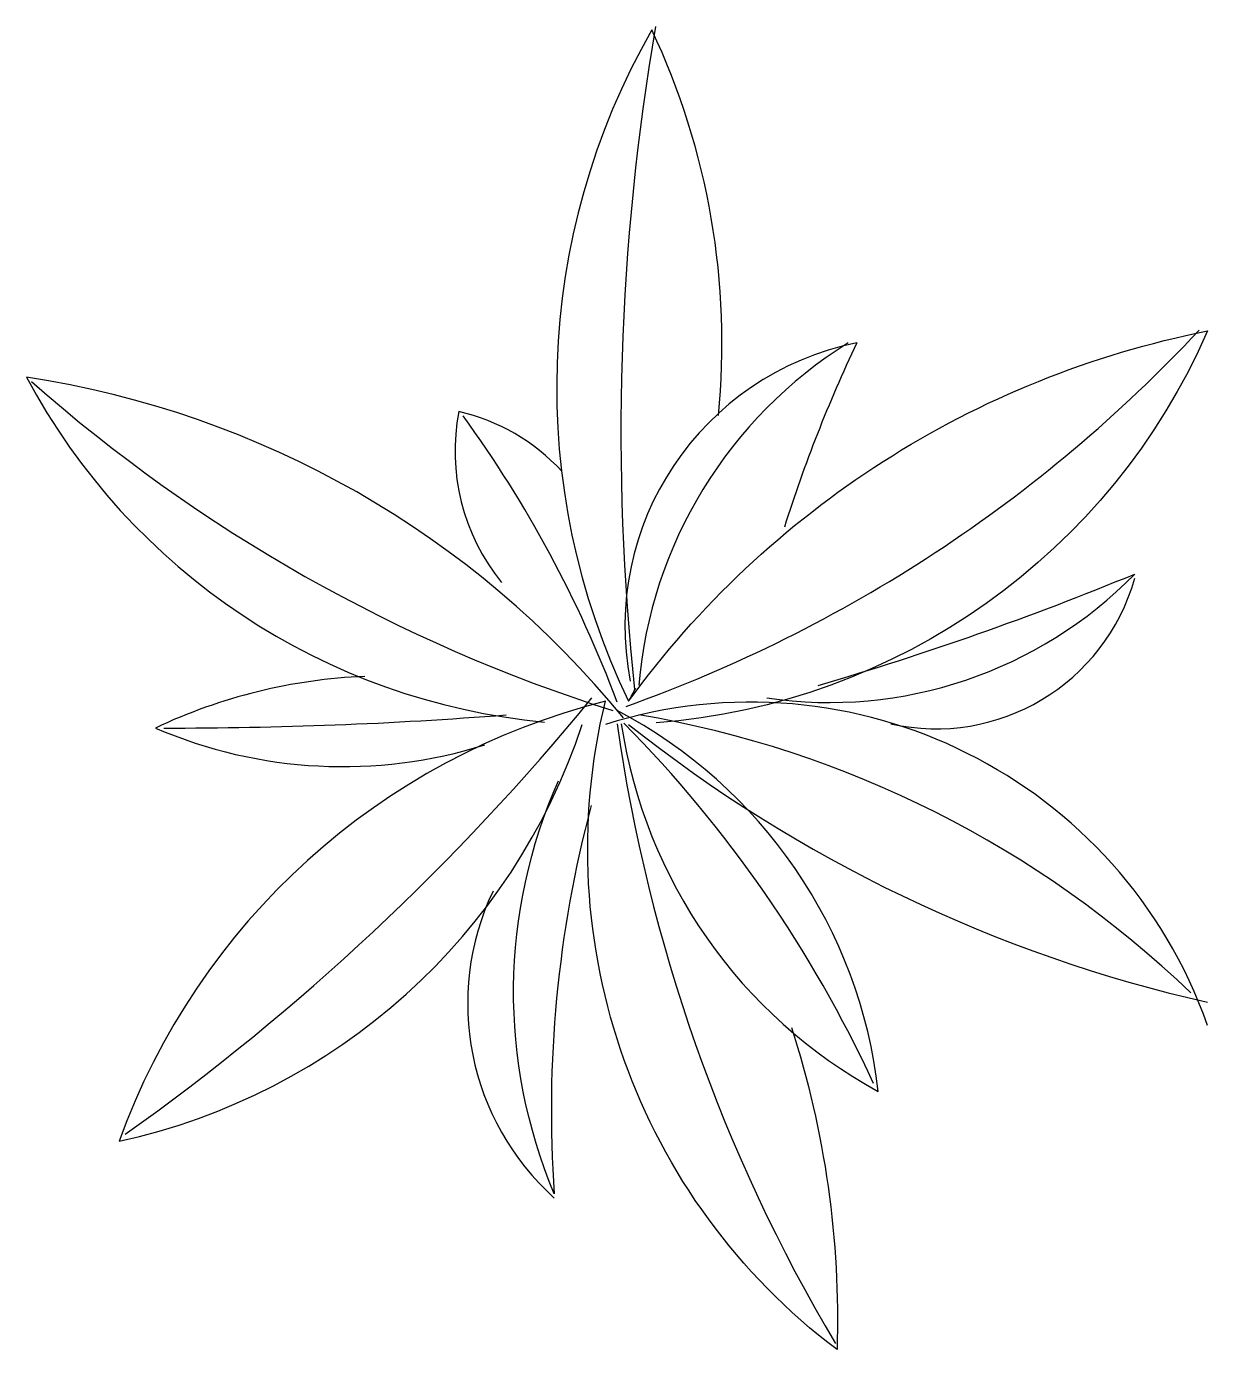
# Model space of a CAD drawing. Extents: x 74.86 to 76.98, y 12.63 to 15.01.
import ezdxf

# ---------------------------------------------------------------- set-up
doc = ezdxf.new("R2010")
doc.units = 0
doc.layers.get('0').update_dxf_attribs({"linetype": 'CONTINUOUS'})

msp = doc.modelspace()

# ---------------------------------------------------------------- linework, layer by layer
at = {"color": 0, "flags": 128}
msp.add_lwpolyline([(76.1008, 14.3121, 0.135862), (75.9809, 15.0062, 0.247326), (75.9392, 13.7979, -0.188686), (76.9809, 14.4645, -0.277493), (75.989, 13.759)], format="xyb", dxfattribs=at)
at = {"color": 0}
for points in [[(75.9298, 13.7679, 0.186418), (74.8559, 14.3812, 0.252114), (75.7881, 13.7606)], [(75.4647, 13.8428, 0.10007), (75.0878, 13.7498, 0.179323), (75.6803, 13.7194, 0.179323)], [(76.2323, 13.2107, -0.085889), (76.3142, 12.6312, -0.299002), (75.8975, 13.7979, 0.249413), (75.0225, 13.0062, 0.265564), (75.8559, 13.7562, 0.265564)], [(75.0337, 13.0187, 0.066822), (75.873, 13.8039, 0.066822)], [(76.9809, 13.2145, 0.404034), (75.8975, 13.7562, 0.404034)], [(75.9392, 13.7562, 0.112321), (76.9809, 13.2562, 0.112321)], [(75.872, 13.6102, 0.083152), (75.8056, 12.9115, -0.207321), (75.8132, 13.6548)]]:
    msp.add_lwpolyline(points, format="xyb", dxfattribs=at)
for centre, radius, start, end in [((80.2486, 14.2796), 4.3233, 170.24, 186.1148), ((75.057, 16.2492), 2.6123, 289.6318, 316.9416), ((76.4526, 13.9334), 0.5198, 101.4267, 190.9877), ((76.7601, 13.7591), 0.8054, 121.9055, 175.1859), ((78.7258, 13.3189), 2.6286, 154.6853, 162.4501), ((76.7929, 16.5587), 2.9142, 228.5745, 252.3842), ((76.0032, 14.2484), 0.3763, 169.1166, 218.9556), ((75.5516, 13.9644), 0.3645, 42.8374, 76.9786), ((73.8872, 13.0363), 2.1689, 20.5138, 36.0242), ((76.3, 14.565), 0.7693, 261.6389, 315.6255), ((74.6789, 19.2903), 5.6935, 286.3355, 292.415), ((76.4925, 14.1195), 0.3711, 257.3557, 344.3532), ((74.7872, 14.4425), 1.3201, 330.7697, 331.9367), ((75.1151, 21.4456), 7.6958, 269.91003, 274.50199), ((75.5069, 12.9951), 0.8873, 6.5073, 62.3609), ((75.6414, 11.9105), 1.8897, 46.1483, 80.3711), ((78.9031, 14.1819), 3.0146, 188.0959, 210.7226), ((76.8242, 13.8925), 0.9082, 188.5552, 241.3289), ((74.306, 12.1534), 2.2839, 24.7599, 44.6473), ((76.1206, 13.2539), 0.4709, 154.5276, 228.0163)]:
    msp.add_arc(centre, radius, start, end, dxfattribs=at)

doc.saveas('drawing.dxf')
